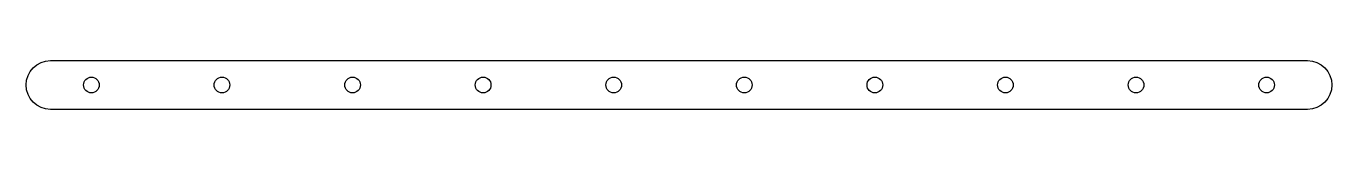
# Model space of a CAD drawing. Header units: millimetres. Extents: x -150 to 0, y 0 to 6.
import ezdxf

# ---------------------------------------------------------------- set-up
doc = ezdxf.new("R2010")
doc.units = ezdxf.units.MM
doc.layers.get('0').update_dxf_attribs({"linetype": 'CONTINUOUS'})

msp = doc.modelspace()

# ---------------------------------------------------------------- linework, layer by layer
msp.add_lwpolyline([(-147.2, 0, -1), (-147.2, 5.6), (-2.8, 5.6, -1), (-2.8, 0)], format="xyb", close=True)
for centre in [(-142.5, 2.8), (-127.5, 2.8), (-112.5, 2.8), (-97.5, 2.8), (-82.5, 2.8), (-67.5, 2.8), (-52.5, 2.8), (-37.5, 2.8), (-22.5, 2.8), (-7.5, 2.8)]:
    msp.add_circle(centre, 0.9)

doc.saveas('drawing.dxf')
